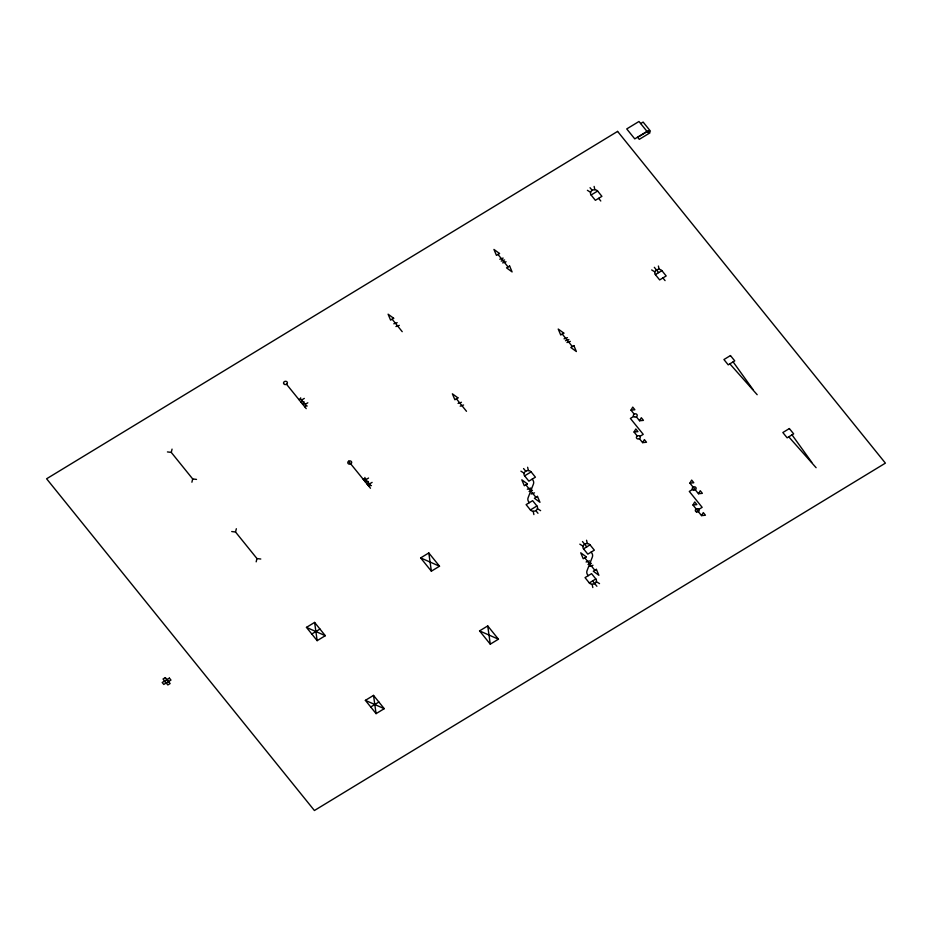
<?xml version="1.0" encoding="UTF-8"?>
<svg xmlns="http://www.w3.org/2000/svg" width="932" height="932" viewBox="0 0 932 932"><rect width="100%" height="100%" fill="white"/><g stroke="black" fill="none" stroke-linecap="round" stroke-linejoin="round"><path stroke-width="1.4" d="M196.512 479.409L192.691 478.943L171.267 452.404L172.059 449.119M191.899 482.217L192.691 478.943M260.785 559.025L256.964 558.559L235.54 532.021L236.332 528.735M256.172 561.833L256.964 558.559M300.255 399.211L300.687 397.836M303.774 403.579L304.205 402.205M364.529 478.827L364.96 477.452M368.047 483.195L368.478 481.821M630.987 410.15L632.746 407.109L634.89 409.765L630.987 410.15L634.203 414.134A1.957 1.643 -10.2 0 1 637.22 415.229A1.957 1.643 -10.2 0 1 634.436 417A1.957 1.643 -10.2 0 1 634.168 414.158M639.562 420.763L641.309 417.722L643.453 420.379L639.562 420.763L636.346 416.79M634.051 432.029L635.81 428.988L637.954 431.644L634.051 432.029L637.267 436.013A1.957 1.643 -10.2 0 1 640.284 437.108A1.957 1.643 -10.2 0 1 637.5 438.879A1.957 1.643 -10.2 0 1 637.232 436.036M642.626 442.642L644.373 439.601L646.517 442.257L642.626 442.642L639.41 438.669M689.901 483.137L691.661 480.085L693.804 482.741L689.901 483.137L698.476 493.75L702.379 493.354L700.235 490.71L698.476 493.75M692.977 505.016L694.724 501.964L696.868 504.62L692.977 505.016L701.54 515.629L705.442 515.233L703.299 512.588L701.54 515.629M640.68 123.548L643.127 122.069L650.408 131.086L647.961 132.577L638.979 121.486L626.735 128.931L634.774 138.88L647.006 131.435M591.098 195.009L597.622 191.037L601.909 196.337L595.373 200.31L591.098 195.009A3.926 3.297 -10.2 0 1 592.216 190.361L590.049 187.705M298.904 399.572A2.109 1.771 -10.2 0 1 301.805 399.933L304.298 398.418M302.422 403.929A2.109 1.771 -10.2 0 1 305.335 404.29L307.816 402.775M655.371 274.625L661.895 270.653L666.182 275.954L659.658 279.926L655.371 274.625A3.926 3.297 -10.2 0 1 656.489 269.977A3.926 3.297 -10.2 0 1 661.895 270.653M366.078 479.549L368.571 478.034M369.258 486.108L366.754 483.626A1.992 1.678 -10.2 0 1 369.655 483.859L372.101 482.392M166.245 682.993L168.541 681.595M524.6 475.856L531.135 471.883L535.411 477.184L528.887 481.157L524.6 475.856A3.926 3.297 -10.2 0 1 525.73 471.208L523.563 468.551M633.644 416.453L630.382 418.433L643.231 434.359L639.969 436.351M306.453 627.387L314.608 622.425L325.315 635.694L317.16 640.657L306.453 627.387L325.315 635.694M420.647 557.907L428.802 552.944L439.52 566.213L431.365 571.176L420.647 557.907L439.52 566.213M311.801 634.016L319.967 629.053M530.401 509.944L536.925 505.971L532.638 500.67L526.114 504.631L530.401 509.944A3.926 3.297 -10.2 0 0 535.807 510.62L537.974 513.276M583.525 548.832L590.049 544.859L594.336 550.171L587.812 554.144L583.525 548.832A3.926 3.297 -10.2 0 1 584.644 544.195A3.926 3.297 -10.2 0 1 590.049 544.859M692.558 489.44L689.296 491.42L702.157 507.346L698.895 509.326M365.367 700.363L373.522 695.4L384.24 708.669L376.085 713.632L365.367 700.363L384.24 708.669M479.561 630.894L487.727 625.931L498.434 639.201L490.279 644.163L479.561 630.894L498.434 639.201M370.726 707.004L378.881 702.041M589.315 582.931L595.839 578.958L591.564 573.646L585.028 577.619L589.315 582.931A3.926 3.297 -10.2 0 0 594.721 583.595A3.926 3.297 -10.2 0 0 595.839 578.958M499.773 259.213L503.163 258.071M501.218 261.1L504.608 259.958M502.674 262.906L506.064 261.752M393.793 323.8L397.172 322.658M395.925 326.538L399.315 325.396M564.046 338.829L567.437 337.687M565.491 340.716L568.881 339.574M566.947 342.522L570.337 341.38M458.066 403.416L461.457 402.275M460.198 406.154L463.588 405.012M527.326 489.207L530.704 488.065M529.085 491.479L532.475 490.337M531.124 494.007L534.514 492.865M586.1 562.019L589.49 560.878M587.999 564.466L591.389 563.324M589.595 566.435L592.985 565.293M301.991 401.575L303.704 401.634M305.521 405.933L307.222 405.991M366.148 481.203L367.86 481.25M369.736 485.537L371.437 485.595M167.445 451.927L171.267 452.404M231.719 531.543L235.54 532.021M587.405 190.326L590.597 192.318M651.678 269.942L654.87 271.934M520.918 471.173L524.11 473.165M537.414 508.662L540.618 510.654M579.832 544.16L583.024 546.152M596.34 581.638L599.532 583.63M365.705 481.704L363.2 479.234A1.992 1.678 -10.2 0 1 366.101 479.456A1.992 1.678 -10.2 0 1 365.367 481.914L364.447 480.469M729.849 363.864L757.18 394.714M788.763 436.84L816.106 467.701M598.635 198.33L600.779 200.986M654.322 267.321L658.633 272.633M662.92 277.946L665.064 280.602M497.979 254.436L508.057 266.925M562.252 334.052L572.341 346.541M532.149 479.176L532.731 479.887A5.883 4.94 -10.2 0 1 533.384 484.162L528.141 497.665A5.883 4.94 -10.2 0 0 528.793 501.929L529.376 502.651M582.477 541.539L586.787 546.851M591.074 552.152L591.657 552.874A5.883 4.94 -10.2 0 1 592.309 557.15L587.067 570.64A5.883 4.94 -10.2 0 0 587.719 574.916L588.302 575.638M392.127 319.187L402.216 331.675M456.412 398.803L466.489 411.292M525.846 484.815L535.923 497.304M584.76 557.802L594.849 570.291M592.577 580.939L596.888 586.251M286.52 384.24L306.22 408.635M348.591 461.258A1.957 1.643 -10.2 0 1 351.679 462.26A1.957 1.643 -10.2 0 1 348.941 464.089A1.957 1.643 -10.2 0 1 348.591 461.258L370.493 488.252M167.084 679.521L168.669 681.467M164.486 681.094L166.071 683.051M792.025 434.86L811.819 462.388M733.111 361.872L752.905 389.401M368 484.873L368.921 486.306A1.992 1.678 -10.2 0 0 369.655 483.859M658.4 266.028L659.134 269.325M594.115 186.412L594.861 189.709M586.554 540.245L587.288 543.542M592.076 584.248L592.822 587.544M527.629 467.258L528.374 470.555M533.162 511.272L533.896 514.569M487.727 625.931L490.279 644.163M428.802 552.944L431.365 571.176M373.522 695.4L376.085 713.632M314.608 622.425L317.16 640.657M305.335 404.29A2.109 1.771 -10.2 0 1 304.729 406.783M301.805 399.933A2.109 1.771 -10.2 0 1 301.199 402.426M536.925 505.971A3.926 3.297 -10.2 0 1 535.807 510.62M525.73 471.208A3.926 3.297 -10.2 0 1 531.135 471.883M592.216 190.361A3.926 3.297 -10.2 0 1 597.622 191.037M617.59 131.4L46.6 478.78L314.41 810.514L885.4 463.134L617.59 131.4M648.381 130.829L637.674 137.353L639.282 139.346L649.988 132.822L648.381 130.829M499.517 253.504L496.441 255.368L493.948 249.438L499.517 253.504M393.665 318.255L390.601 320.119L388.096 314.189L393.665 318.255M509.594 265.993L506.53 267.857L512.099 271.923L509.594 265.993M563.79 333.12L560.715 334.984L558.221 329.054L563.79 333.12M457.938 397.871L454.874 399.746L452.37 393.817L457.938 397.871M573.867 345.609L570.803 347.473L576.372 351.539L573.867 345.609M165.337 677.611L163.03 679.009L167.83 684.95L170.125 683.552L165.337 677.611M169.379 678.112L162.191 682.492L163.776 684.449L170.964 680.069L169.379 678.112M730.455 355.57L723.931 359.542L728.218 364.855L734.742 360.882L730.455 355.57M527.384 483.883L524.308 485.747L521.815 479.817L527.384 483.883M537.461 496.372L534.397 498.247L539.966 502.301L537.461 496.372M789.369 428.557L782.845 432.53L787.132 437.83L793.656 433.869L789.369 428.557M586.298 556.87L583.222 558.734L580.729 552.804L586.298 556.87M596.387 569.359L593.311 571.223L598.88 575.289L596.387 569.359M284.633 384.45A1.946 1.631 -10.2 0 0 287.394 382.691A1.946 1.631 -10.2 0 0 284.365 381.631A1.946 1.631 -10.2 0 0 284.633 384.45M696.472 511.878A1.957 1.643 -10.2 0 0 699.198 510.049A1.957 1.643 -10.2 0 0 696.111 509.047A1.957 1.643 -10.2 0 0 696.472 511.878M693.396 489.999A1.957 1.643 -10.2 0 0 696.134 488.17A1.957 1.643 -10.2 0 0 693.047 487.168A1.957 1.643 -10.2 0 0 693.396 489.999"/></g></svg>
